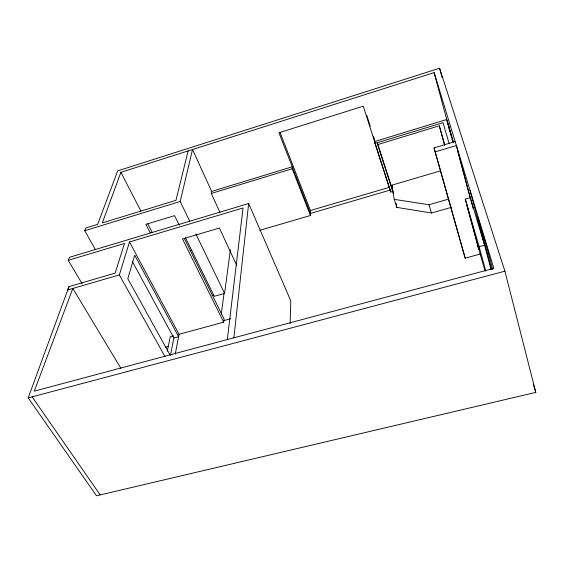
<?xml version="1.0" encoding="UTF-8"?>
<svg xmlns="http://www.w3.org/2000/svg" width="564" height="564" viewBox="0 0 564 564"><rect width="100%" height="100%" fill="white"/><g stroke="black" fill="none" stroke-linecap="round" stroke-linejoin="round"><path stroke-width="0.85" d="M290.157 323.616L290.784 300.831L248.668 203.519L69.442 257.311L68.237 260.307L82.14 283.784M259.75 230.331L310.426 215.504L292.173 168.735L292.237 166.775L211.662 191.436L211.296 193.445L219.96 212.409M233.87 337.815L248.668 203.519M227.313 339.57L243.049 207.968L129.487 241.97L119.349 274.894L165.012 356.638M175.277 353.973L179.056 334.304L223.682 322.171L224.084 319.012L184.287 238.361M221.292 314.021L224.021 293.569M185.478 237.782L214.285 296.283L224.599 293.407L230.38 249.817M170.448 355.264L173.881 337.991L132.23 261.245M167.268 351.294L170.257 336.694L173.536 335.806M189.765 221.299L180.198 201.489L192.528 149.509L211.662 191.436M188.115 150.919L175.975 200.326L102.338 222.9L120.893 172.309L434.125 72.622L493.838 268.351L34.277 391.148L72.834 288.465L120.879 368.313M95.485 249.676L84.734 230.69L85.806 227.969L97.678 224.331L117.672 170.885L439.596 68.223L504.9 271.178L535.8 392.382L96.5 495.777L28.2 397.895L68.97 286.625L115.127 273.131L124.496 243.465L68.237 260.307M68.97 286.625L67.694 289.959L119.349 274.894M84.734 230.69L180.198 201.489M211.296 193.445L292.173 168.735M393.016 191.344L390.739 192.007L374.989 143.432L443.022 122.642L449.113 143.545M393.341 193.374L377.612 144.624L439.307 125.8L444.686 144.934M485.005 270.769L480.175 254.075L465.173 258.15L434.047 147.888L455.155 141.55M435.091 151.92L456.375 145.554L473.224 208.729M451.806 207.221L431.46 213.009L396.802 207.383L394.208 199.36L391.945 185.147L440.759 170.793M310.426 215.504L310.411 210.52L389.153 187.389M390.429 189.998L310.419 213.439L278.976 132.759L363.265 106.159L390.739 192.007M190.005 250.733L191.675 250.24M394.208 199.36L428.992 204.739L448.881 199.036M480.175 254.075L465.307 199.141L470.291 197.717M212.022 295.529L213.671 295.064M465.307 199.141L479.153 246.687L484.596 245.199L469.001 193.445L457.425 150.059M223.887 320.585L230.676 318.738M173.881 337.991L178.598 336.708L134.704 255.175L127.817 278.729L169.954 354.827M165.428 347.191L167.938 346.515M28.2 397.895L504.9 271.178M32.134 396.852L100.166 494.91M129.487 241.97L179.056 334.304M150.32 232.918L145.886 224.338L174.579 215.652L179.253 225.135M147.867 223.964L152.28 232.523M120.893 172.309L140.986 211.26M223.682 322.171L182.482 238.967L219.396 228.032L236.774 265.566M195.891 233.975L224.599 293.407M280.096 132.575L310.411 210.52M392.748 190.505L377.337 142.713L377.612 144.624M366.734 115.303L370.252 126.167M373.495 136.185L374.849 140.365M391.945 185.147L392.706 187.516M533.269 384.239L535.8 392.382M453.675 142.579L446.716 119.505L374.729 141.536L374.989 143.432M428.992 204.739L431.46 213.009M477.645 245.326L478.864 249.549L467.02 205.797M434.047 147.888L465.173 258.15M439.307 125.8L444.615 145.131M479.153 246.687L485.759 271.15M448.394 125.074L452.236 139.364M447.83 123.199L451.658 137.454M452.109 139.132L452.786 141.649M434.125 72.622L449.91 131.377M491.604 269.451L477.701 216.999L486.513 245.96L492.767 269.627M470.009 190.237L491.103 269.719M439.596 68.223L442.063 77.571M396.118 203.16L396.802 207.383"/></g></svg>
